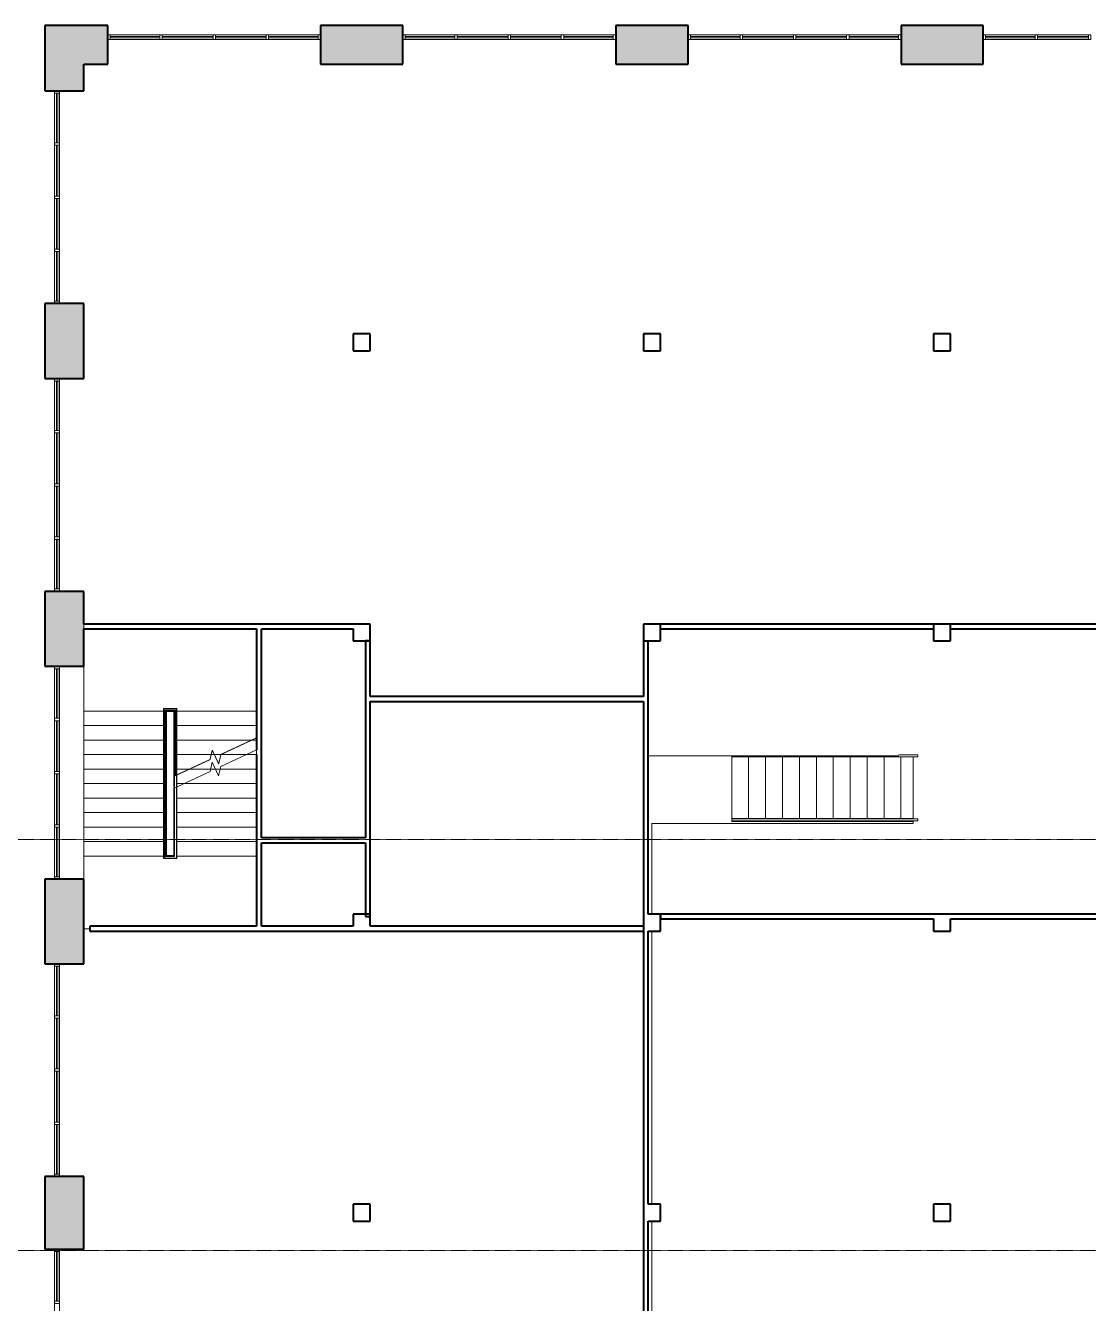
# Model space of a CAD drawing. Header units: millimetres. Extents: x -13853 to 411335, y -23261 to 161252.
# Drawn here: x 167845 to 189822, y 81010 to 107435 of the extents above; entities that cross this region are included whole.
import ezdxf

# ---------------------------------------------------------------- set-up
doc = ezdxf.new("R2010")
doc.units = ezdxf.units.MM
doc.linetypes.add('ADSK_Линия сетки', pattern=[21, 12, -3, 3, -3])
doc.linetypes.add('ADSK_Сверху', pattern=[4.5, 3, -1.5])
for name, color, linetype, lineweight in [('Импосты витража', 7, 'Continuous', 18), ('Лестницы', 7, 'Continuous', 18), ('Несущие колонны', 7, 'Continuous', 18), ('Ограждение', 7, 'Continuous', 18), ('Оси', 7, 'Continuous', 9), ('Панели витража', 7, 'Continuous', 18), ('Перекрытия', 7, 'Continuous', 18), ('Поручни', 7, 'Continuous', 18), ('Стены', 7, 'Continuous', 18), ('Стены разрез', 7, 'Continuous', 40), ('Стены штриховка', 7, 'Continuous', 18)]:
    doc.layers.add(name, color=color, linetype=linetype, lineweight=lineweight)

# ---------------------------------------------------------------- blocks, each defined once
blk = doc.blocks.new('ADSK_Колонна бетонная_Квадратная1 - 350x350-717156-001_Весь этаж')
at = {"layer": 'Несущие колонны', "lineweight": 40}
for p, q in [((175, 175), (-175, 175)), ((-175, 175), (-175, -175)), ((175, -175), (175, 175)), ((-175, -175), (175, -175))]:
    blk.add_line(p, q, dxfattribs=at)
blk = doc.blocks.new('Ограждение - Ограждение-712146-001_Весь этаж')
at = {"layer": 'Поручни'}
for p, q in [((182446, 91036), (186197, 91036)), ((182446, 91031), (182446, 91036)), ((182446, 91031), (186296, 91031)), ((182446, 90991), (182446, 91031)), ((182446, 90976), (182446, 90991)), ((182446, 90991), (186296, 90991)), ((182446, 90976), (186197, 90976)), ((186296, 91031), (186296, 90991))]:
    blk.add_line(p, q, dxfattribs=at)
blk = doc.blocks.new('Ограждение - Ограждение-712150-001_Весь этаж')
at = {"layer": 'Поручни'}
for p, q in [((182446, 92315), (182446, 92335)), ((182446, 92310), (182446, 92315)), ((182446, 92315), (186296, 92315)), ((182446, 92310), (186197, 92310)), ((185904, 92355), (186296, 92355)), ((186296, 92355), (186296, 92315))]:
    blk.add_line(p, q, dxfattribs=at)
blk = doc.blocks.new('Системная панель - ADSK_Cтеклопакет_25-705800-001_Весь этаж')
at = {"layer": 'Панели витража'}
for p, q in [((513, 13), (-513, 13)), ((-513, 13), (-513, -13)), ((513, -13), (513, 13)), ((-513, -13), (513, -13))]:
    blk.add_line(p, q, dxfattribs=at)
blk = doc.blocks.new('Прямоугольный импост - 50х100-705791-001_Весь этаж')
at = {"layer": 'Импосты витража'}
for p, q in [((168447, 68560), (168447, 69585)), ((168547, 69585), (168547, 68560))]:
    blk.add_line(p, q, dxfattribs=at)
blk = doc.blocks.new('Прямоугольный импост - 50х100-705792-001_Весь этаж')
at = {"layer": 'Импосты витража'}
for p, q in [((168447, 67460), (168447, 68510)), ((168547, 68510), (168547, 67460))]:
    blk.add_line(p, q, dxfattribs=at)
blk = doc.blocks.new('Прямоугольный импост - 50х100-V13-001_Весь этаж')
at = {"layer": 'Импосты витража'}
for p, q in [((-25, 50), (25, 50)), ((-25, -50), (-25, 50)), ((25, 50), (25, -50)), ((25, -50), (-25, -50))]:
    blk.add_line(p, q, dxfattribs=at)
blk = doc.blocks.new('Прямоугольный импост - 50х100-V14-001_Весь этаж')
at = {"layer": 'Импосты витража'}
for p, q in [((0, 50), (-50, 50)), ((-50, 50), (-50, -50)), ((0, -50), (0, 50)), ((-50, -50), (0, -50))]:
    blk.add_line(p, q, dxfattribs=at)
blk = doc.blocks.new('Системная панель - ADSK_Cтеклопакет_25-705793-001_Весь этаж')
at = {"layer": 'Панели витража'}
for p, q in [((513, 13), (-513, 13)), ((-513, 13), (-513, -13)), ((513, -13), (513, 13)), ((-513, -13), (513, -13))]:
    blk.add_line(p, q, dxfattribs=at)
blk = doc.blocks.new('Системная панель - ADSK_Cтеклопакет_25-705794-001_Весь этаж')
at = {"layer": 'Панели витража'}
for p, q in [((525, 12.5), (-525, 12.5)), ((-525, 12.5), (-525, -12.5)), ((525, -12.5), (525, 12.5)), ((-525, -12.5), (525, -12.5))]:
    blk.add_line(p, q, dxfattribs=at)
blk = doc.blocks.new('Прямоугольный импост - 50х100-V9-001_Весь этаж')
at = {"layer": 'Импосты витража'}
for p, q in [((-50, 50), (0, 50)), ((-50, -50), (-50, 50)), ((0, 50), (0, -50)), ((0, -50), (-50, -50))]:
    blk.add_line(p, q, dxfattribs=at)
blk = doc.blocks.new('Прямоугольный импост - 50х100-705773-001_Весь этаж')
at = {"layer": 'Импосты витража'}
for p, q in [((168447, 59835), (168447, 60860)), ((168547, 60860), (168547, 59835))]:
    blk.add_line(p, q, dxfattribs=at)
blk = doc.blocks.new('Прямоугольный импост - 50х100-705774-001_Весь этаж')
at = {"layer": 'Импосты витража'}
for p, q in [((168447, 60910), (168447, 61960)), ((168547, 61960), (168547, 60910))]:
    blk.add_line(p, q, dxfattribs=at)
blk = doc.blocks.new('Прямоугольный импост - 50х100-V10-001_Весь этаж')
at = {"layer": 'Импосты витража'}
for p, q in [((-25, 50), (25, 50)), ((-25, -50), (-25, 50)), ((25, 50), (25, -50)), ((25, -50), (-25, -50))]:
    blk.add_line(p, q, dxfattribs=at)
blk = doc.blocks.new('Прямоугольный импост - 50х100-V11-001_Весь этаж')
at = {"layer": 'Импосты витража'}
for p, q in [((0, 50), (-50, 50)), ((-50, 50), (-50, -50)), ((0, -50), (0, 50)), ((-50, -50), (0, -50))]:
    blk.add_line(p, q, dxfattribs=at)
blk = doc.blocks.new('Системная панель - ADSK_Cтеклопакет_25-705801-001_Весь этаж')
at = {"layer": 'Панели витража'}
for p, q in [((525, 12.5), (-525, 12.5)), ((-525, 12.5), (-525, -12.5)), ((525, -12.5), (525, 12.5)), ((-525, -12.5), (525, -12.5))]:
    blk.add_line(p, q, dxfattribs=at)
blk = doc.blocks.new('Прямоугольный импост - 50х100-V12-001_Весь этаж')
at = {"layer": 'Импосты витража'}
for p, q in [((-50, 50), (0, 50)), ((-50, -50), (-50, 50)), ((0, 50), (0, -50)), ((0, -50), (-50, -50))]:
    blk.add_line(p, q, dxfattribs=at)
blk = doc.blocks.new('Ограждение - Ограждение-715816-001_Весь этаж')
at = {"layer": 'Ограждение', "linetype": 'ADSK_Сверху'}
for p, q in [((170697, 93311), (170697, 90260)), ((170973, 93311), (170697, 93311)), ((170702, 93306), (170702, 90260)), ((170968, 93306), (170702, 93306)), ((170727, 93281), (170727, 90260)), ((170943, 93281), (170727, 93281)), ((170943, 91923), (170943, 93281)), ((170968, 93260), (170968, 93306)), ((170973, 93260), (170973, 93311)), ((170742, 93266), (170742, 90260)), ((170928, 93266), (170742, 93266)), ((170747, 93261), (170747, 90260)), ((170923, 93261), (170747, 93261)), ((170757, 93251), (170757, 90260)), ((170913, 93251), (170757, 93251)), ((170913, 91914), (170913, 93251)), ((170923, 91914), (170923, 93261)), ((170928, 91916), (170928, 93266)), ((170968, 91935), (170968, 93260)), ((170973, 91937), (170973, 93260)), ((170747, 90260), (170697, 90260)), ((170742, 90260), (170702, 90260)), ((170757, 90260), (170727, 90260))]:
    blk.add_line(p, q, dxfattribs=at)
at = {"layer": 'Поручни'}
for p, q in [((170697, 93311), (170697, 90260)), ((170973, 93311), (170697, 93311)), ((170702, 93306), (170702, 90260)), ((170968, 93306), (170702, 93306)), ((170943, 93264), (170943, 93281)), ((170968, 93260), (170968, 93306)), ((170973, 93260), (170973, 93311)), ((170742, 93266), (170742, 90255)), ((170928, 93266), (170742, 93266)), ((170757, 93251), (170757, 90270)), ((170913, 93251), (170757, 93251)), ((170913, 91664), (170913, 93251)), ((170928, 91669), (170928, 93266)), ((170968, 91685), (170968, 93260)), ((170973, 91687), (170973, 93260)), ((170922, 91664), (170913, 91664)), ((170922, 91664), (170913, 91664)), ((170913, 90270), (170913, 91664)), ((170928, 91666), (170922, 91664)), ((170928, 91666), (170922, 91664)), ((170968, 91685), (170928, 91666)), ((170968, 91685), (170928, 91666)), ((170968, 91685), (170928, 91666)), ((170928, 90255), (170928, 91666)), ((170973, 91687), (170968, 91685)), ((170968, 90215), (170968, 91685)), ((170973, 90210), (170973, 91687)), ((170697, 90260), (170697, 90210)), ((170697, 90210), (170973, 90210)), ((170702, 90260), (170702, 90215)), ((170702, 90215), (170968, 90215)), ((170727, 90257), (170727, 90240)), ((170742, 90255), (170928, 90255)), ((170757, 90270), (170913, 90270))]:
    blk.add_line(p, q, dxfattribs=at)

msp = doc.modelspace()

# ---------------------------------------------------------------- hatches: boundary and pattern name
at = {"layer": 'Стены'}
h = msp.add_hatch(color=256, dxfattribs=at)
h.paths.add_polyline_path([(169047, 59085), (169047, 59785), (168247, 59785), (168247, 59085)], flags=0)
h.paths.add_polyline_path([(168247, 64185), (169047, 64185), (169047, 65235), (168247, 65235)], flags=0)
h.paths.add_polyline_path([(169047, 69635), (169047, 71285), (168247, 71285), (168247, 69635)], flags=0)
h.paths.add_polyline_path([(169047, 75685), (169047, 77735), (168247, 77735), (168247, 75685)], flags=0)
h.paths.add_polyline_path([(169047, 82135), (169047, 83635), (168247, 83635), (168247, 82135)], flags=0)
h.paths.add_polyline_path([(168247, 88035), (169047, 88035), (169047, 89785), (168247, 89785), (168247, 88520)], flags=0)
h.paths.add_polyline_path([(169047, 94185), (169047, 95735), (168247, 95735), (168247, 94185)], flags=0)
h.paths.add_polyline_path([(169047, 100135), (169047, 101685), (168247, 101685), (168247, 100135)], flags=0)
h.paths.add_polyline_path([(168247, 106085), (169047, 106085), (169047, 107435), (168247, 107435)], flags=0)
h = msp.add_hatch(color=256, dxfattribs=at)
h.paths.add_polyline_path([(204047, 106635), (205347, 106635), (205347, 107435), (204047, 107435)], flags=0)
h.paths.add_polyline_path([(180047, 106635), (181547, 106635), (181547, 107435), (180047, 107435)], flags=0)
h.paths.add_polyline_path([(193547, 106635), (193547, 107435), (192047, 107435), (192047, 106635)], flags=0)
h.paths.add_polyline_path([(185947, 106635), (187647, 106635), (187647, 107435), (185947, 107435)], flags=0)
h.paths.add_polyline_path([(199647, 106635), (199647, 107435), (197947, 107435), (197947, 106635)], flags=0)
h.paths.add_polyline_path([(169547, 106635), (169547, 107435), (169047, 107435), (169047, 106635)], flags=0)
h.paths.add_polyline_path([(173947, 106635), (175647, 106635), (175647, 107435), (173947, 107435)], flags=0)

# ---------------------------------------------------------------- linework, layer by layer
at = {"layer": 'Лестницы', "linetype": 'ADSK_Сверху'}
for p, q in [((169047, 94960), (169047, 93260)), ((172622, 94960), (169047, 94960)), ((172622, 93260), (172622, 94960)), ((170747, 93260), (169047, 93260)), ((169047, 93260), (169047, 90260)), ((170747, 93260), (169047, 93260)), ((170697, 93260), (169047, 93260)), ((170747, 93260), (170922, 93260)), ((170747, 93260), (170747, 90260)), ((170922, 93260), (172622, 93260)), ((170922, 91914), (170922, 93260)), ((170922, 93260), (172622, 93260)), ((170973, 93260), (172622, 93260)), ((172622, 92706), (172622, 93260)), ((170747, 92960), (169047, 92960)), ((170697, 92960), (169047, 92960)), ((170747, 92960), (169047, 92960)), ((170922, 92960), (172622, 92960)), ((170922, 92960), (172622, 92960)), ((170973, 92960), (172622, 92960)), ((170747, 92660), (169047, 92660)), ((170697, 92660), (169047, 92660)), ((170747, 92660), (169047, 92660)), ((170922, 92660), (172523, 92660)), ((170922, 92660), (172523, 92660)), ((170973, 92660), (172622, 92660)), ((172622, 92706), (171886, 92363)), ((170747, 92360), (169047, 92360)), ((170697, 92360), (169047, 92360)), ((170747, 92360), (169047, 92360)), ((170922, 92360), (171684, 92360)), ((170922, 92360), (171684, 92360)), ((171659, 92257), (170922, 91914)), ((170973, 92360), (172416, 92360)), ((171706, 92452), (171659, 92257)), ((171838, 92169), (171706, 92452)), ((171749, 92360), (171885, 92360)), ((171749, 92360), (171885, 92360)), ((171886, 92363), (171838, 92169)), ((172416, 92360), (172622, 92360)), ((182446, 92310), (182446, 91036)), ((182796, 92310), (182796, 91036)), ((183146, 92310), (183146, 91036)), ((183496, 92310), (183496, 91036)), ((183846, 92310), (183846, 91036)), ((184196, 92310), (184196, 91036)), ((184546, 92310), (184546, 91036)), ((184896, 92310), (184896, 91036)), ((185246, 92310), (185246, 91036)), ((185596, 92310), (185596, 91036)), ((185946, 92310), (185946, 91036)), ((170747, 92060), (169047, 92060)), ((170697, 92060), (169047, 92060)), ((170747, 92060), (169047, 92060)), ((170922, 92060), (171236, 92060)), ((170922, 92060), (171236, 92060)), ((170973, 92060), (171672, 92060)), ((171672, 92060), (171772, 92060)), ((171772, 92060), (171873, 92060)), ((171873, 92060), (172622, 92060)), ((170747, 91760), (169047, 91760)), ((170697, 91760), (169047, 91760)), ((170747, 91760), (169047, 91760)), ((170973, 91760), (171129, 91760)), ((171129, 91760), (172622, 91760)), ((170747, 91460), (169047, 91460)), ((170697, 91460), (169047, 91460)), ((170747, 91460), (169047, 91460)), ((170973, 91460), (172622, 91460)), ((170747, 91160), (169047, 91160)), ((170697, 91160), (169047, 91160)), ((170747, 91160), (169047, 91160)), ((170973, 91160), (172622, 91160)), ((170747, 90860), (169047, 90860)), ((170697, 90860), (169047, 90860)), ((170747, 90860), (169047, 90860)), ((170973, 90860), (172622, 90860)), ((170747, 90560), (169047, 90560)), ((170697, 90560), (169047, 90560)), ((170747, 90560), (169047, 90560)), ((170973, 90560), (172622, 90560)), ((170747, 90260), (169047, 90260)), ((170697, 90260), (169047, 90260)), ((170973, 90260), (172622, 90260))]:
    msp.add_line(p, q, dxfattribs=at)
at = {"layer": 'Лестницы'}
for p, q in [((169047, 94185), (169047, 93260)), ((170697, 93260), (169047, 93260)), ((169047, 93260), (169047, 92960)), ((170973, 93260), (172622, 93260)), ((169047, 92960), (169047, 92660)), ((170697, 92960), (169047, 92960)), ((170973, 92960), (172622, 92960)), ((169047, 92660), (169047, 92360)), ((170697, 92660), (169047, 92660)), ((170973, 92660), (172622, 92660)), ((169047, 92360), (169047, 92060)), ((170697, 92360), (169047, 92360)), ((170973, 92360), (172416, 92360)), ((172622, 92456), (171886, 92113)), ((172416, 92360), (172622, 92360)), ((172622, 92360), (172622, 92456)), ((182446, 92310), (182446, 91036)), ((182796, 92310), (182796, 91036)), ((183146, 92310), (183146, 91036)), ((183496, 92310), (183496, 91036)), ((183846, 92310), (183846, 91036)), ((184196, 92310), (184196, 91036)), ((184546, 92310), (184546, 91036)), ((184896, 92310), (184896, 91036)), ((185246, 92310), (185246, 91036)), ((185596, 92310), (185596, 91036)), ((185946, 92310), (185946, 91036)), ((169047, 92060), (169047, 91760)), ((170697, 92060), (169047, 92060)), ((171659, 92007), (170968, 91685)), ((170973, 92060), (171672, 92060)), ((171706, 92202), (171659, 92007)), ((171672, 92060), (171772, 92060)), ((171838, 91919), (171706, 92202)), ((171772, 92060), (171873, 92060)), ((171886, 92113), (171838, 91919)), ((171873, 92060), (172622, 92060)), ((169047, 91760), (169047, 91460)), ((170697, 91760), (169047, 91760)), ((170973, 91760), (171129, 91760)), ((171129, 91760), (172622, 91760)), ((169047, 91460), (169047, 91160)), ((170697, 91460), (169047, 91460)), ((170973, 91460), (172622, 91460)), ((169047, 91160), (169047, 90860)), ((170697, 91160), (169047, 91160)), ((170973, 91160), (172622, 91160)), ((169047, 90860), (169047, 90560)), ((170697, 90860), (169047, 90860)), ((170973, 90860), (172622, 90860)), ((169047, 90560), (169047, 90260)), ((170697, 90560), (169047, 90560)), ((170973, 90560), (172622, 90560)), ((169047, 90260), (169047, 89785)), ((170697, 90260), (169047, 90260)), ((170973, 90260), (172622, 90260)), ((169047, 88760), (169177, 88760))]:
    msp.add_line(p, q, dxfattribs=at)
at = {"layer": 'Несущие колонны', "lineweight": 40}
for p, q in [((174972, 101060), (174622, 101060)), ((174622, 101060), (174622, 100710)), ((174972, 100710), (174972, 101060)), ((180972, 101060), (180622, 101060)), ((180622, 101060), (180622, 100710)), ((180972, 100710), (180972, 101060)), ((186972, 101060), (186622, 101060)), ((186622, 101060), (186622, 100710)), ((186972, 100710), (186972, 101060)), ((174622, 100710), (174972, 100710)), ((180622, 100710), (180972, 100710)), ((186622, 100710), (186972, 100710)), ((174972, 83060), (174622, 83060)), ((174622, 83060), (174622, 82710)), ((174972, 82710), (174972, 83060)), ((186972, 83060), (186622, 83060)), ((186622, 83060), (186622, 82710)), ((186972, 82710), (186972, 83060)), ((174622, 82710), (174972, 82710)), ((186622, 82710), (186972, 82710))]:
    msp.add_line(p, q, dxfattribs=at)
at = {"layer": 'Оси', "linetype": 'ADSK_Линия сетки'}
for p, q in [((-13035, 90605), (410517, 90605)), ((-13035, 82105), (410517, 82105))]:
    msp.add_line(p, q, dxfattribs=at)
at = {"layer": 'Перекрытия'}
for p, q in [((180722, 92335), (185905, 92335)), ((186197, 92315), (186197, 91031)), ((186197, 90935), (180797, 90935)), ((180797, 90935), (180797, 89060)), ((186197, 90991), (186197, 90935)), ((180797, 88710), (180797, 83060)), ((180797, 82710), (180797, 77060))]:
    msp.add_line(p, q, dxfattribs=at)
at = {"layer": 'Стены разрез'}
for p, q in [((169547, 107435), (168247, 107435)), ((168247, 107435), (168247, 106085)), ((169547, 106635), (169547, 107435)), ((175647, 107435), (173947, 107435)), ((173947, 107435), (173947, 106635)), ((175647, 106635), (175647, 107435)), ((181547, 107435), (180047, 107435)), ((180047, 107435), (180047, 106635)), ((181547, 106635), (181547, 107435)), ((187647, 107435), (185947, 107435)), ((185947, 107435), (185947, 106635)), ((187647, 106635), (187647, 107435)), ((169047, 106085), (169047, 106635)), ((169047, 106635), (169547, 106635)), ((173947, 106635), (175647, 106635)), ((180047, 106635), (181547, 106635)), ((185947, 106635), (187647, 106635)), ((168247, 106085), (169047, 106085)), ((169047, 101685), (168247, 101685)), ((168247, 101685), (168247, 100135)), ((169047, 100135), (169047, 101685)), ((168247, 100135), (169047, 100135)), ((169047, 95735), (168247, 95735)), ((168247, 95735), (168247, 94185)), ((169047, 95060), (169047, 95735)), ((174622, 95060), (169047, 95060)), ((169047, 94185), (169047, 94960)), ((169047, 94960), (172622, 94960)), ((172622, 94960), (172622, 92456)), ((172722, 94960), (174622, 94960)), ((172722, 90635), (172722, 94960)), ((174972, 95060), (174622, 95060)), ((174622, 94960), (174622, 94710)), ((174972, 94710), (174972, 95060)), ((186622, 95060), (180972, 95060)), ((180972, 94960), (186622, 94960)), ((192622, 95060), (186972, 95060)), ((186972, 94960), (192622, 94960)), ((174622, 94710), (174972, 94710)), ((174872, 94710), (174872, 90635)), ((174972, 94710), (174872, 94710)), ((174972, 93560), (174972, 94710)), ((180622, 94710), (180622, 93560)), ((180722, 89060), (180722, 94710)), ((168247, 94185), (169047, 94185)), ((180622, 93560), (174972, 93560)), ((174972, 89010), (174972, 93460)), ((174972, 93460), (180622, 93460)), ((180622, 93460), (180622, 89060)), ((172622, 92360), (172622, 88810)), ((174872, 90635), (172722, 90635)), ((172722, 88810), (172722, 90535)), ((172722, 90535), (174872, 90535)), ((174872, 90535), (174872, 89010)), ((169047, 89785), (168247, 89785)), ((168247, 89785), (168247, 88035)), ((169047, 88035), (169047, 89785)), ((174972, 89060), (174622, 89060)), ((174622, 89060), (174622, 88810)), ((174972, 88810), (174972, 89060)), ((180622, 89060), (180622, 88710)), ((180972, 89060), (180722, 89060)), ((180972, 88710), (180972, 89060)), ((186622, 89060), (180972, 89060)), ((180972, 89060), (180972, 88960)), ((186972, 89060), (186622, 89060)), ((192622, 89060), (186972, 89060)), ((172622, 88810), (169177, 88810)), ((169177, 88810), (169177, 88710)), ((174622, 88810), (172722, 88810)), ((174872, 89010), (174972, 89010)), ((180622, 88810), (174972, 88810)), ((180622, 88810), (180622, 83060)), ((180972, 88960), (186622, 88960)), ((186622, 88960), (186622, 88710)), ((186972, 88710), (186972, 88960)), ((186972, 88960), (192622, 88960)), ((169177, 88710), (174622, 88710)), ((174622, 88710), (174972, 88710)), ((174972, 88710), (180622, 88710)), ((180722, 88710), (180972, 88710)), ((180722, 83060), (180722, 88710)), ((186622, 88710), (186972, 88710)), ((168247, 88035), (169047, 88035)), ((169047, 83635), (168247, 83635)), ((168247, 83635), (168247, 82135)), ((169047, 82135), (169047, 83635)), ((180622, 83060), (180622, 82710)), ((180972, 83060), (180722, 83060)), ((180972, 82710), (180972, 83060)), ((180622, 82710), (180622, 77060)), ((180722, 82710), (180972, 82710)), ((180722, 77060), (180722, 82710)), ((168247, 82135), (169047, 82135))]:
    msp.add_line(p, q, dxfattribs=at)
at = {"layer": 'Стены штриховка'}
msp.add_line((169047, 94960), (169047, 95060), dxfattribs=at)

# ---------------------------------------------------------------- block references
at = {"layer": 'Импосты витража'}
for name, p, rotation in [('Прямоугольный импост - 50х100-V11-001_Весь этаж', (169547, 107195), 180), ('Прямоугольный импост - 50х100-705773-001_Весь этаж', (109762, 275692), 270), ('Прямоугольный импост - 50х100-705774-001_Весь этаж', (109762, 275692), 270), ('Прямоугольный импост - 50х100-705774-001_Весь этаж', (110862, 275692), 269.9999999999991), ('Прямоугольный импост - 50х100-705773-001_Весь этаж', (113037, 275692), 270), ('Прямоугольный импост - 50х100-705791-001_Весь этаж', (107137, 275692), 270), ('Прямоугольный импост - 50х100-705792-001_Весь этаж', (109312, 275692), 270.0000000000009), ('Прямоугольный импост - 50х100-705792-001_Весь этаж', (110412, 275692), 270), ('Прямоугольный импост - 50х100-705791-001_Весь этаж', (110412, 275692), 270), ('Прямоугольный импост - 50х100-V11-001_Весь этаж', (181547, 107195), 180), ('Прямоугольный импост - 50х100-705773-001_Весь этаж', (121762, 275692), 270), ('Прямоугольный импост - 50х100-705774-001_Весь этаж', (121762, 275692), 270), ('Прямоугольный импост - 50х100-705774-001_Весь этаж', (122862, 275692), 269.9999999999991), ('Прямоугольный импост - 50х100-705773-001_Весь этаж', (125037, 275692), 270), ('Прямоугольный импост - 50х100-705791-001_Весь этаж', (119137, 275692), 270), ('Прямоугольный импост - 50х100-705792-001_Весь этаж', (121312, 275692), 270.0000000000009), ('Прямоугольный импост - 50х100-V14-001_Весь этаж', (168497, 106085), 90.0000000000001), ('Прямоугольный импост - 50х100-V11-001_Весь этаж', (168497, 95735), 269.9999999999995), ('Прямоугольный импост - 50х100-V14-001_Весь этаж', (168497, 94185), 89.99999999999959), ('Прямоугольный импост - 50х100-V11-001_Весь этаж', (168497, 83635), 270), ('Прямоугольный импост - 50х100-V14-001_Весь этаж', (168497, 82135), 89.99999999999962)]:
    msp.add_blockref(name, p, dxfattribs=dict(at, rotation=rotation))
at = {"layer": 'Импосты витража', "extrusion": (0, 0, -1)}
for name, p, rotation in [('Прямоугольный импост - 50х100-V10-001_Весь этаж', (-170647, 107195), 180), ('Прямоугольный импост - 50х100-V10-001_Весь этаж', (-171747, 107195), 180), ('Прямоугольный импост - 50х100-V10-001_Весь этаж', (-172847, 107195), 180), ('Прямоугольный импост - 50х100-V9-001_Весь этаж', (-173947, 107195), 180), ('Прямоугольный импост - 50х100-V10-001_Весь этаж', (-182647, 107195), 180), ('Прямоугольный импост - 50х100-V10-001_Весь этаж', (-183747, 107195), 180), ('Прямоугольный импост - 50х100-V10-001_Весь этаж', (-184847, 107195), 180), ('Прямоугольный импост - 50х100-V9-001_Весь этаж', (-185947, 107195), 180), ('Прямоугольный импост - 50х100-V13-001_Весь этаж', (-168497, 104985), 269.9999999999999), ('Прямоугольный импост - 50х100-V13-001_Весь этаж', (-168497, 103885), 269.9999999999999), ('Прямоугольный импост - 50х100-V13-001_Весь этаж', (-168497, 102785), 269.9999999999999), ('Прямоугольный импост - 50х100-V12-001_Весь этаж', (-168497, 101685), 269.9999999999999), ('Прямоугольный импост - 50х100-V9-001_Весь этаж', (-168497, 100135), 90.0000000000005), ('Прямоугольный импост - 50х100-V10-001_Весь этаж', (-168497, 99035), 90.0000000000005), ('Прямоугольный импост - 50х100-V10-001_Весь этаж', (-168497, 97935), 90.0000000000005), ('Прямоугольный импост - 50х100-V10-001_Весь этаж', (-168497, 96835), 90.0000000000005), ('Прямоугольный импост - 50х100-V13-001_Весь этаж', (-168497, 93085), 270.0000000000004), ('Прямоугольный импост - 50х100-V13-001_Весь этаж', (-168497, 91985), 270.0000000000004), ('Прямоугольный импост - 50х100-V13-001_Весь этаж', (-168497, 90885), 270.0000000000004), ('Прямоугольный импост - 50х100-V12-001_Весь этаж', (-168497, 89785), 270.0000000000004), ('Прямоугольный импост - 50х100-V9-001_Весь этаж', (-168497, 88035), 90), ('Прямоугольный импост - 50х100-V10-001_Весь этаж', (-168497, 86935), 90), ('Прямоугольный импост - 50х100-V10-001_Весь этаж', (-168497, 85835), 90), ('Прямоугольный импост - 50х100-V10-001_Весь этаж', (-168497, 84735), 90), ('Прямоугольный импост - 50х100-V13-001_Весь этаж', (-168497, 81035), 270.0000000000004)]:
    msp.add_blockref(name, p, dxfattribs=dict(at, rotation=rotation))
for name, p in [('Прямоугольный импост - 50х100-V12-001_Весь этаж', (-175647, 107195)), ('Прямоугольный импост - 50х100-V13-001_Весь этаж', (-176747, 107195)), ('Прямоугольный импост - 50х100-V13-001_Весь этаж', (-177847, 107195)), ('Прямоугольный импост - 50х100-V13-001_Весь этаж', (-178947, 107195)), ('Прямоугольный импост - 50х100-V12-001_Весь этаж', (-187647, 107195)), ('Прямоугольный импост - 50х100-V13-001_Весь этаж', (-188747, 107195)), ('Прямоугольный импост - 50х100-V13-001_Весь этаж', (-189847, 107195))]:
    msp.add_blockref(name, p, dxfattribs=at)
at = {"layer": 'Импосты витража'}
for name, p in [('Прямоугольный импост - 50х100-V14-001_Весь этаж', (180047, 107195)), ('Прямоугольный импост - 50х100-705791-001_Весь этаж', (0, 36450)), ('Прямоугольный импост - 50х100-705792-001_Весь этаж', (0, 36450)), ('Прямоугольный импост - 50х100-705792-001_Весь этаж', (0, 35350)), ('Прямоугольный импост - 50х100-705791-001_Весь этаж', (0, 33175)), ('Прямоугольный импост - 50х100-705773-001_Весь этаж', (0, 39225)), ('Прямоугольный импост - 50х100-705774-001_Весь этаж', (0, 37050)), ('Прямоугольный импост - 50х100-705774-001_Весь этаж', (0, 35950)), ('Прямоугольный импост - 50х100-705773-001_Весь этаж', (0, 35950)), ('Прямоугольный импост - 50х100-705791-001_Весь этаж', (0, 24550)), ('Прямоугольный импост - 50х100-705792-001_Весь этаж', (0, 24550)), ('Прямоугольный импост - 50х100-705792-001_Весь этаж', (0, 23450)), ('Прямоугольный импост - 50х100-705791-001_Весь этаж', (0, 21275)), ('Прямоугольный импост - 50х100-705773-001_Весь этаж', (0, 27125)), ('Прямоугольный импост - 50х100-705774-001_Весь этаж', (0, 24950)), ('Прямоугольный импост - 50х100-705774-001_Весь этаж', (0, 23850)), ('Прямоугольный импост - 50х100-705773-001_Весь этаж', (0, 23850)), ('Прямоугольный импост - 50х100-705791-001_Весь этаж', (0, 12500)), ('Прямоугольный импост - 50х100-705792-001_Весь этаж', (0, 12500))]:
    msp.add_blockref(name, p, dxfattribs=at)
at = {"layer": 'Несущие колонны'}
for p in [(180797, 94885), (186797, 94885)]:
    msp.add_blockref('ADSK_Колонна бетонная_Квадратная1 - 350x350-717156-001_Весь этаж', p, dxfattribs=at)
at = {"layer": 'Ограждение'}
for name in ['Ограждение - Ограждение-715816-001_Весь этаж', 'Ограждение - Ограждение-712150-001_Весь этаж', 'Ограждение - Ограждение-712146-001_Весь этаж']:
    msp.add_blockref(name, (0, 0), dxfattribs=at)
at = {"layer": 'Панели витража'}
for name, p in [('Системная панель - ADSK_Cтеклопакет_25-705793-001_Весь этаж', (170110, 107195)), ('Системная панель - ADSK_Cтеклопакет_25-705794-001_Весь этаж', (171197, 107195)), ('Системная панель - ADSK_Cтеклопакет_25-705794-001_Весь этаж', (172297, 107195)), ('Системная панель - ADSK_Cтеклопакет_25-705793-001_Весь этаж', (173385, 107195)), ('Системная панель - ADSK_Cтеклопакет_25-705793-001_Весь этаж', (182110, 107195)), ('Системная панель - ADSK_Cтеклопакет_25-705794-001_Весь этаж', (183197, 107195)), ('Системная панель - ADSK_Cтеклопакет_25-705794-001_Весь этаж', (184297, 107195)), ('Системная панель - ADSK_Cтеклопакет_25-705793-001_Весь этаж', (185385, 107195))]:
    msp.add_blockref(name, p, dxfattribs=at)
for name, p, rotation in [('Системная панель - ADSK_Cтеклопакет_25-705800-001_Весь этаж', (176210, 107195), 180), ('Системная панель - ADSK_Cтеклопакет_25-705801-001_Весь этаж', (177297, 107195), 180), ('Системная панель - ADSK_Cтеклопакет_25-705801-001_Весь этаж', (178397, 107195), 180), ('Системная панель - ADSK_Cтеклопакет_25-705800-001_Весь этаж', (179485, 107195), 180), ('Системная панель - ADSK_Cтеклопакет_25-705800-001_Весь этаж', (188210, 107195), 180), ('Системная панель - ADSK_Cтеклопакет_25-705801-001_Весь этаж', (189297, 107195), 180), ('Системная панель - ADSK_Cтеклопакет_25-705800-001_Весь этаж', (168497, 105523), 270.0000000000001), ('Системная панель - ADSK_Cтеклопакет_25-705801-001_Весь этаж', (168497, 104435), 270.0000000000001), ('Системная панель - ADSK_Cтеклопакет_25-705801-001_Весь этаж', (168497, 103335), 270.0000000000001), ('Системная панель - ADSK_Cтеклопакет_25-705800-001_Весь этаж', (168497, 102248), 270.0000000000001), ('Системная панель - ADSK_Cтеклопакет_25-705793-001_Весь этаж', (168497, 99573), 89.99999999999953), ('Системная панель - ADSK_Cтеклопакет_25-705794-001_Весь этаж', (168497, 98485), 89.99999999999953), ('Системная панель - ADSK_Cтеклопакет_25-705794-001_Весь этаж', (168497, 97385), 89.99999999999953), ('Системная панель - ADSK_Cтеклопакет_25-705793-001_Весь этаж', (168497, 96298), 89.99999999999953), ('Системная панель - ADSK_Cтеклопакет_25-705800-001_Весь этаж', (168497, 93623), 269.9999999999996), ('Системная панель - ADSK_Cтеклопакет_25-705801-001_Весь этаж', (168497, 92535), 269.9999999999996), ('Системная панель - ADSK_Cтеклопакет_25-705801-001_Весь этаж', (168497, 91435), 269.9999999999996), ('Системная панель - ADSK_Cтеклопакет_25-705800-001_Весь этаж', (168497, 90348), 269.9999999999996), ('Системная панель - ADSK_Cтеклопакет_25-705793-001_Весь этаж', (168497, 87473), 90), ('Системная панель - ADSK_Cтеклопакет_25-705794-001_Весь этаж', (168497, 86385), 90), ('Системная панель - ADSK_Cтеклопакет_25-705794-001_Весь этаж', (168497, 85285), 90), ('Системная панель - ADSK_Cтеклопакет_25-705793-001_Весь этаж', (168497, 84198), 90), ('Системная панель - ADSK_Cтеклопакет_25-705800-001_Весь этаж', (168497, 81573), 269.9999999999996)]:
    msp.add_blockref(name, p, dxfattribs=dict(at, rotation=rotation))

doc.saveas('drawing.dxf')
